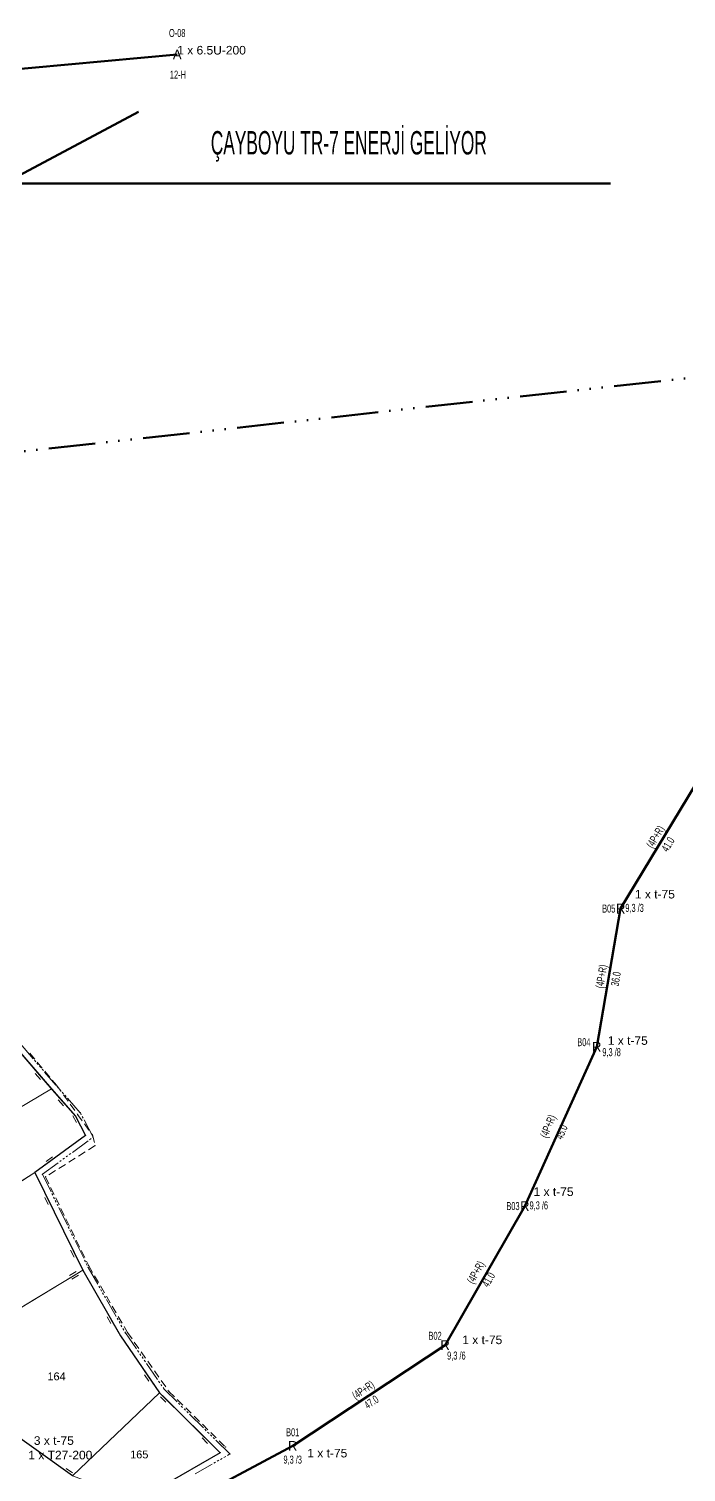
# Model space of a CAD drawing. Header units: millimetres. Extents: x 614452 to 616952, y 4151662 to 4153442.
# Drawn here: x 616146.8 to 616315.3, y 4152140 to 4152509.7 of the extents above; entities that cross this region are included whole.
import ezdxf
from ezdxf.enums import TextEntityAlignment as Align
from ezdxf.xclip import XClip

# ---------------------------------------------------------------- set-up
doc = ezdxf.new("R2010")
doc.units = ezdxf.units.MM
doc.header["$XCLIPFRAME"] = 2
doc.linetypes.add('ACAD_ISO14W100', pattern=[24, 12, -3, 0, -3, 0, -3, 0, -3])
for name, color, linetype, lineweight in [('01_UYGALAN_TARAMA', 26, 'Continuous', 20), ('02_ADA_ALN_YENI', 7, 'Continuous', 30), ('03_PARSEL_ALN_ESKI', 18, 'Continuous', 0), ('03_PARSEL_ALN_YENI', 171, 'Continuous', 0), ('03_PARSEL_NO_ESKI', 5, 'Continuous', 0), ('03_PARSEL_SNR_YENI', 5, 'Continuous', 0), ('06_DETAY_SNR_PAFTA', 26, 'Continuous', 0), ('07_SNRTIP_GECERLI', 30, 'Continuous', 0), ('07_SNRTIP_SABIT', 18, 'Continuous', 0), ('DIREK_AG_MEVCUT', 120, 'Continuous', 25), ('DIREK_ENH_MEVCUT', 6, 'Continuous', 25), ('HAT_AG_HAVAI_BYSK', 3, 'Continuous', 50), ('HAT_AG_HAVAI_MEVCUT', 126, 'Continuous', 50), ('HAT_ENH_HAVAI_MEVCUT', 6, 'Continuous', 70), ('NOKTA_DETAY_YENI', 171, 'Continuous', 0), ('NOKTA_PARSEL_YENI', 30, 'Continuous', 0), ('TRAFO_BOLGE_TUM', 254, 'ACAD_ISO14W100', 70)]:
    doc.layers.add(name, color=color, linetype=linetype, lineweight=lineweight)
doc.layers.add('Unknown_Point_Feature', color=7, linetype='Continuous')
doc.styles.add('Direk', font='B_CAD')
doc.styles.get("Standard").update_dxf_attribs({"font": 'Arial'})

# ---------------------------------------------------------------- blocks, each defined once
blk = doc.blocks.new('fggg')
at = {"layer": '01_UYGALAN_TARAMA', "color": 252}
for p, q in [((616144.67, 4152249.68, 0.95), (616147.93, 4152245.89, 0.95)), ((616148.26, 4152245.51, 0.95), (616148.59, 4152245.13, 0.95)), ((616148.91, 4152244.76, 0.95), (616149.24, 4152244.38, 0.95)), ((616149.57, 4152244, 0.95), (616149.89, 4152243.62, 0.95)), ((616150.22, 4152243.24, 0.95), (616150.55, 4152242.86, 0.95)), ((616150.87, 4152242.48, 0.95), (616153.76, 4152239.13, 0.95)), ((616154.38, 4152238.42, 0.95), (616154.05, 4152238.8, 0.95)), ((616155.05, 4152237.67, 0.95), (616154.71, 4152238.05, 0.95)), ((616155.71, 4152236.93, 0.95), (616155.38, 4152237.3, 0.95)), ((616156.37, 4152236.18, 0.95), (616156.04, 4152236.55, 0.95)), ((616160.01, 4152232.05, 0.95), (616156.7, 4152235.8, 0.95)), ((616160.27, 4152231.55, 0.95), (616160.04, 4152231.99, 0.95)), ((616160.74, 4152230.66, 0.95), (616160.51, 4152231.11, 0.95)), ((616163.29, 4152225.79, 0.95), (616160.97, 4152230.22, 0.95)), ((616157.98, 4152221.91, 0.95), (616162.01, 4152224.86, 0.95)), ((616162.41, 4152225.15, 0.95), (616162.82, 4152225.45, 0.95)), ((616163.22, 4152225.74, 0.95), (616163.29, 4152225.79, 0.95)), ((616156.36, 4152220.73, 0.95), (616156.76, 4152221.02, 0.95)), ((616157.17, 4152221.32, 0.95), (616157.57, 4152221.61, 0.95)), ((616150.31, 4152216.3, 0.95), (616154.34, 4152219.25, 0.95)), ((616154.75, 4152219.54, 0.95), (616155.15, 4152219.84, 0.95)), ((616155.55, 4152220.13, 0.95), (616155.96, 4152220.43, 0.95)), ((616150.31, 4152216.3, 0.95), (616152.51, 4152211.81, 0.95)), ((616152.73, 4152211.36, 0.95), (616152.95, 4152210.91, 0.95)), ((616153.17, 4152210.46, 0.95), (616153.39, 4152210.02, 0.95)), ((616153.61, 4152209.57, 0.95), (616153.83, 4152209.12, 0.95)), ((616154.05, 4152208.67, 0.95), (616154.27, 4152208.22, 0.95)), ((616154.49, 4152207.77, 0.95), (616156.7, 4152203.28, 0.95)), ((616156.92, 4152202.83, 0.95), (616157.14, 4152202.39, 0.95)), ((616157.36, 4152201.94, 0.95), (616157.58, 4152201.49, 0.95)), ((616157.8, 4152201.04, 0.95), (616158.02, 4152200.59, 0.95)), ((616158.24, 4152200.14, 0.95), (616158.46, 4152199.69, 0.95)), ((616158.68, 4152199.24, 0.95), (616160.88, 4152194.76, 0.95)), ((616161.1, 4152194.31, 0.95), (616161.32, 4152193.86, 0.95)), ((616161.55, 4152193.41, 0.95), (616161.77, 4152192.96, 0.95)), ((616161.99, 4152192.51, 0.95), (616162.02, 4152192.45, 0.95)), ((616162.02, 4152192.45, 0.95), (616164.5, 4152188.1, 0.95)), ((616164.74, 4152187.67, 0.95), (616164.99, 4152187.24, 0.95)), ((616165.24, 4152186.8, 0.95), (616165.49, 4152186.37, 0.95)), ((616165.74, 4152185.93, 0.95), (616165.98, 4152185.5, 0.95)), ((616166.23, 4152185.06, 0.95), (616166.48, 4152184.63, 0.95)), ((616166.73, 4152184.2, 0.95), (616169.21, 4152179.85, 0.95)), ((616169.45, 4152179.42, 0.95), (616169.7, 4152178.98, 0.95)), ((616169.95, 4152178.55, 0.95), (616170.2, 4152178.12, 0.95)), ((616170.44, 4152177.68, 0.95), (616170.69, 4152177.25, 0.95)), ((616170.94, 4152176.81, 0.95), (616171.19, 4152176.38, 0.95)), ((616171.44, 4152175.94, 0.95), (616171.59, 4152175.67, 0.95)), ((616171.59, 4152175.67, 0.95), (616174.42, 4152171.55, 0.95)), ((616174.71, 4152171.13, 0.95), (616174.99, 4152170.72, 0.95)), ((616175.27, 4152170.31, 0.95), (616175.56, 4152169.9, 0.95)), ((616175.84, 4152169.49, 0.95), (616176.12, 4152169.07, 0.95)), ((616176.41, 4152168.66, 0.95), (616176.69, 4152168.25, 0.95)), ((616176.97, 4152167.84, 0.95), (616179.8, 4152163.72, 0.95)), ((616180.08, 4152163.3, 0.95), (616180.37, 4152162.89, 0.95)), ((616180.65, 4152162.48, 0.95), (616180.93, 4152162.07, 0.95)), ((616181.22, 4152161.65, 0.95), (616181.49, 4152161.26, 0.95)), ((616184.82, 4152157.98, 0.95), (616181.49, 4152161.26, 0.95)), ((616185.53, 4152157.28, 0.95), (616185.17, 4152157.63, 0.95)), ((616186.24, 4152156.57, 0.95), (616185.88, 4152156.93, 0.95)), ((616186.95, 4152155.87, 0.95), (616186.6, 4152156.22, 0.95)), ((616187.66, 4152155.17, 0.95), (616187.31, 4152155.52, 0.95)), ((616191.58, 4152151.31, 0.95), (616188.02, 4152154.82, 0.95)), ((616192.29, 4152150.61, 0.95), (616191.94, 4152150.96, 0.95)), ((616193, 4152149.9, 0.95), (616192.65, 4152150.26, 0.95)), ((616193.72, 4152149.2, 0.95), (616193.36, 4152149.55, 0.95)), ((616194.43, 4152148.5, 0.95), (616194.07, 4152148.85, 0.95)), ((616198.35, 4152144.64, 0.95), (616194.79, 4152148.15, 0.95)), ((616195.97, 4152143.27, 0.95), (616196.41, 4152143.52, 0.95)), ((616196.84, 4152143.77, 0.95), (616197.27, 4152144.02, 0.95)), ((616197.71, 4152144.27, 0.95), (616198.35, 4152144.64, 0.95)), ((616189.47, 4152139.53, 0.95), (616193.8, 4152142.03, 0.95)), ((616194.24, 4152142.28, 0.95), (616194.67, 4152142.52, 0.95)), ((616195.11, 4152142.77, 0.95), (616195.54, 4152143.02, 0.95))]:
    blk.add_line(p, q, dxfattribs=at)
for p in [(616153.76, 4152239.13, 638.23), (616153.76, 4152239.13, 638.23), (616160.01, 4152232.05, 638.16), (616160.01, 4152232.05, 638.16), (616163.29, 4152225.79, 638.2), (616163.29, 4152225.79, 638.2), (616150.31, 4152216.3, 637.56), (616150.31, 4152216.3, 637.56), (616162.02, 4152192.45, 637.57), (616162.02, 4152192.45, 637.57), (616171.59, 4152175.67, 637.39), (616171.59, 4152175.67, 637.39), (616181.49, 4152161.26, 637.64), (616181.49, 4152161.26, 637.64), (616198.35, 4152144.64, 637.61), (616198.35, 4152144.64, 637.61)]:
    blk.add_point(p, dxfattribs=at)
at = {"layer": '02_ADA_ALN_YENI', "color": 252}
for points in [[(616143.58, 4152248.65, 0), (616152.63, 4152238.14, 0), (616158.77, 4152231.19, 0), (616161.36, 4152226.24, 0), (616148.4, 4152216.77, 0), (616160.69, 4152191.74, 0), (616170.32, 4152174.87, 0), (616180.33, 4152160.29, 0), (616195.89, 4152144.96, 0), (616180.7, 4152136.22, 0)], [(616158.02, 4152139.08, 0), (616140.61, 4152151.54, 0)]]:
    blk.add_polyline3d(points, dxfattribs=at)
at = {"layer": '03_PARSEL_ALN_ESKI', "color": 252}
for p in [(616154.23, 4152164.52), (616175.42, 4152144.52)]:
    blk.add_point(p, dxfattribs=at)
at = {"layer": '03_PARSEL_ALN_YENI', "color": 252}
for points in [[(616152.63, 4152238.14, 0), (616071.75, 4152190.2, 0), (616063.77, 4152192.58, 0), (616040.08, 4152197.65, 0), (616035.38, 4152199.17, 0), (616032.46, 4152199.85, 0), (616120.28, 4152265.64, 0), (616127.99, 4152263.64, 0), (616143.58, 4152248.65, 0), (616152.63, 4152238.14, 0)], [(616095.4, 4152181.6, 0), (616087.34, 4152185.55, 0), (616071.75, 4152190.2, 0), (616152.63, 4152238.14, 0), (616158.77, 4152231.19, 0), (616161.36, 4152226.24, 0), (616148.4, 4152216.77, 0), (616131.96, 4152206.19, 0), (616116.2, 4152200.25, 0), (616095.4, 4152181.6, 0)], [(616160.69, 4152191.74, 0), (616128.45, 4152172.3, 0), (616116.2, 4152200.25, 0), (616131.96, 4152206.19, 0), (616148.4, 4152216.77, 0), (616160.69, 4152191.74, 0)], [(616180.33, 4152160.29, 0), (616158.02, 4152139.08, 0), (616140.61, 4152151.54, 0), (616143.54, 4152155.11, 0), (616128.45, 4152172.3, 0), (616160.69, 4152191.74, 0), (616170.32, 4152174.87, 0), (616180.33, 4152160.29, 0)], [(616195.89, 4152144.96, 0), (616180.7, 4152136.22, 0), (616173.57, 4152134.8, 0), (616167.04, 4152135.75, 0), (616158.02, 4152139.08, 0), (616180.33, 4152160.29, 0), (616195.89, 4152144.96, 0)]]:
    blk.add_polyline3d(points, close=True, dxfattribs=at)
at = {"layer": '03_PARSEL_SNR_YENI', "color": 252}
for p, q in [((616149.56, 4152241.71, 0.95), (616143.58, 4152248.65, 0.95)), ((616149.78, 4152240.59, 0.95), (616148.48, 4152242.1, 0.95)), ((616152.82, 4152237.92, 0.95), (616149.56, 4152241.71, 0.95)), ((616155.45, 4152234.94, 0.95), (616152.82, 4152237.92, 0.95)), ((616155.7, 4152233.82, 0.95), (616154.37, 4152235.32, 0.95)), ((616158.77, 4152231.19, 0.95), (616155.45, 4152234.94, 0.95)), ((616159.01, 4152229.52, 0.95), (616158.08, 4152231.29, 0.95)), ((616159.04, 4152230.67, 0.95), (616158.77, 4152231.19, 0.95)), ((616161.36, 4152226.24, 0.95), (616159.04, 4152230.67, 0.95)), ((616152.44, 4152219.72, 0.95), (616160.51, 4152225.62, 0.95)), ((616160.51, 4152225.62, 0.95), (616161.36, 4152226.24, 0.95)), ((616148.4, 4152216.77, 0.95), (616152.44, 4152219.72, 0.95)), ((616151.3, 4152219.58, 0.95), (616152.92, 4152220.76, 0.95)), ((616148.4, 4152216.77, 0.95), (616144.2, 4152214.06, 0.95)), ((616151.88, 4152209.7, 0.95), (616148.4, 4152216.77, 0.95)), ((616151.81, 4152208.55, 0.95), (616150.93, 4152210.35, 0.95)), ((616154.08, 4152205.21, 0.95), (616151.88, 4152209.7, 0.95)), ((616158.49, 4152196.23, 0.95), (616154.08, 4152205.21, 0.95)), ((616158.42, 4152195.09, 0.95), (616157.54, 4152196.88, 0.95)), ((616160.69, 4152191.74, 0.95), (616158.49, 4152196.23, 0.95)), ((616158.42, 4152190.38, 0.95), (616160.69, 4152191.74, 0.95)), ((616162.89, 4152187.9, 0.95), (616160.69, 4152191.74, 0.95)), ((616145.58, 4152182.63, 0.95), (616154.14, 4152187.79, 0.95)), ((616154.14, 4152187.79, 0.95), (616158.42, 4152190.38, 0.95)), ((616157.28, 4152190.34, 0.95), (616158.99, 4152191.37, 0.95)), ((616157.86, 4152189.38, 0.95), (616159.57, 4152190.41, 0.95)), ((616167.84, 4152179.21, 0.95), (616162.89, 4152187.9, 0.95)), ((616167.85, 4152178.07, 0.95), (616166.86, 4152179.8, 0.95)), ((616170.32, 4152174.87, 0.95), (616167.84, 4152179.21, 0.95)), ((616171.84, 4152172.66, 0.95), (616170.32, 4152174.87, 0.95)), ((616177.5, 4152164.41, 0.95), (616171.84, 4152172.66, 0.95)), ((616177.6, 4152163.27, 0.95), (616176.47, 4152164.92, 0.95)), ((616180.33, 4152160.29, 0.95), (616177.5, 4152164.41, 0.95)), ((616181.65, 4152159, 0.95), (616180.33, 4152160.29, 0.95)), ((616181.96, 4152157.89, 0.95), (616180.54, 4152159.3, 0.95)), ((616185.21, 4152155.49, 0.95), (616181.65, 4152159, 0.95)), ((616192.33, 4152148.47, 0.95), (616185.21, 4152155.49, 0.95)), ((616144.67, 4152148.63, 0.95), (616152.81, 4152142.81, 0.95)), ((616192.64, 4152147.36, 0.95), (616191.22, 4152148.77, 0.95)), ((616195.89, 4152144.96, 0.95), (616192.33, 4152148.47, 0.95)), ((616185.04, 4152138.71, 0.95), (616193.7, 4152143.7, 0.95)), ((616193.7, 4152143.7, 0.95), (616195.89, 4152144.96, 0.95)), ((616152.81, 4152142.81, 0.95), (616156.87, 4152139.91, 0.95)), ((616156.39, 4152140.95, 0.95), (616158.01, 4152139.78, 0.95))]:
    blk.add_line(p, q, dxfattribs=at)
for p in [(616152.82, 4152237.92, 638.23), (616152.82, 4152237.92, 638.23), (616158.77, 4152231.19, 638.16), (616158.77, 4152231.19, 638.16), (616161.36, 4152226.24, 638.2), (616161.36, 4152226.24, 638.2), (616148.4, 4152216.77, 637.56), (616148.4, 4152216.77, 637.56), (616148.4, 4152216.77, 637.56), (616160.69, 4152191.74, 637.57), (616160.69, 4152191.74, 637.57), (616160.69, 4152191.74, 637.57), (616170.32, 4152174.87, 637.39), (616170.32, 4152174.87, 637.39), (616180.33, 4152160.29, 637.64), (616180.33, 4152160.29, 637.64), (616195.89, 4152144.96, 637.61), (616195.89, 4152144.96, 637.61)]:
    blk.add_point(p, dxfattribs=at)
at = {"layer": '06_DETAY_SNR_PAFTA', "color": 252}
for p, q in [((616147.06, 4152247.33, 0.95), (616148.34, 4152245.79, 0.95)), ((616148.98, 4152245.02, 0.95), (616150.26, 4152243.49, 0.95)), ((616150.91, 4152242.72, 0.95), (616152.19, 4152241.18, 0.95)), ((616152.83, 4152240.41, 0.95), (616153.94, 4152239.08, 0.95)), ((616153.94, 4152239.08, 0.95), (616155.12, 4152237.46, 0.95)), ((616155.7, 4152236.65, 0.95), (616156.88, 4152235.03, 0.95)), ((616157.46, 4152234.22, 0.95), (616158.64, 4152232.6, 0.95)), ((616159.22, 4152231.79, 0.95), (616159.33, 4152231.64, 0.95)), ((616159.33, 4152231.64, 0.95), (616160.5, 4152230.01, 0.95)), ((616161.08, 4152229.2, 0.95), (616162.24, 4152227.58, 0.95)), ((616162.83, 4152226.76, 0.95), (616163.12, 4152226.36, 0.95)), ((616163.12, 4152226.36, 0.95), (616163.62, 4152224.42, 0.95)), ((616161.28, 4152222.02, 0.95), (616159.59, 4152220.96, 0.95)), ((616163.82, 4152223.62, 0.95), (616162.13, 4152222.55, 0.95)), ((616156.2, 4152218.83, 0.95), (616154.51, 4152217.77, 0.95)), ((616158.74, 4152220.43, 0.95), (616157.05, 4152219.37, 0.95)), ((616151.12, 4152215.64, 0.95), (616151.11, 4152215.64, 0.95)), ((616151.11, 4152215.64, 0.95), (616151.98, 4152213.84, 0.95)), ((616153.66, 4152217.24, 0.95), (616151.97, 4152216.18, 0.95)), ((616152.42, 4152212.94, 0.95), (616153.29, 4152211.14, 0.95)), ((616153.73, 4152210.24, 0.95), (616154.6, 4152208.44, 0.95)), ((616155.04, 4152207.54, 0.95), (616155.91, 4152205.74, 0.95)), ((616156.35, 4152204.84, 0.95), (616157.22, 4152203.04, 0.95)), ((616157.66, 4152202.14, 0.95), (616158.53, 4152200.35, 0.95)), ((616158.97, 4152199.45, 0.95), (616159.84, 4152197.65, 0.95)), ((616160.28, 4152196.75, 0.95), (616161.16, 4152194.95, 0.95)), ((616161.59, 4152194.05, 0.95), (616162.17, 4152192.86, 0.95)), ((616162.17, 4152192.86, 0.95), (616163.17, 4152191.13, 0.95)), ((616163.68, 4152190.27, 0.95), (616164.68, 4152188.54, 0.95)), ((616165.19, 4152187.68, 0.95), (616166.19, 4152185.95, 0.95)), ((616166.69, 4152185.08, 0.95), (616167.7, 4152183.35, 0.95)), ((616168.2, 4152182.49, 0.95), (616169.21, 4152180.76, 0.95)), ((616169.71, 4152179.9, 0.95), (616170.72, 4152178.17, 0.95)), ((616171.22, 4152177.3, 0.95), (616172.12, 4152175.75, 0.95)), ((616172.12, 4152175.75, 0.95), (616173.27, 4152174.12, 0.95)), ((616173.85, 4152173.3, 0.95), (616175, 4152171.66, 0.95)), ((616175.58, 4152170.85, 0.95), (616176.73, 4152169.21, 0.95)), ((616177.3, 4152168.39, 0.95), (616178.45, 4152166.76, 0.95)), ((616179.03, 4152165.94, 0.95), (616180.18, 4152164.3, 0.95)), ((616180.75, 4152163.49, 0.95), (616181.91, 4152161.85, 0.95)), ((616182.48, 4152161.03, 0.95), (616182.74, 4152160.67, 0.95)), ((616182.74, 4152160.67, 0.95), (616184.16, 4152159.27, 0.95)), ((616184.88, 4152158.56, 0.95), (616186.3, 4152157.16, 0.95)), ((616187.02, 4152156.46, 0.95), (616188.44, 4152155.06, 0.95)), ((616189.16, 4152154.36, 0.95), (616190.58, 4152152.96, 0.95)), ((616191.3, 4152152.26, 0.95), (616192.72, 4152150.85, 0.95)), ((616193.43, 4152150.15, 0.95), (616194.86, 4152148.75, 0.95)), ((616195.57, 4152148.05, 0.95), (616197, 4152146.65, 0.95))]:
    blk.add_line(p, q, dxfattribs=at)
for p in [(616153.94, 4152239.08, 638.48), (616153.94, 4152239.08, 638.48), (616159.33, 4152231.64, 638.51), (616159.33, 4152231.64, 638.51), (616163.12, 4152226.36, 638.22), (616163.12, 4152226.36, 638.22), (616163.82, 4152223.62, 638.83), (616163.82, 4152223.62, 638.83), (616151.11, 4152215.64, 638.15), (616151.11, 4152215.64, 638.15), (616162.17, 4152192.86, 638.45), (616162.17, 4152192.86, 638.45), (616172.12, 4152175.75, 638.25), (616172.12, 4152175.75, 638.25), (616182.74, 4152160.67, 638.19), (616182.74, 4152160.67, 638.19), (616197.24, 4152146.41, 637.61)]:
    blk.add_point(p, dxfattribs=at)
at = {"layer": '07_SNRTIP_GECERLI', "color": 252}
for points in [[(616071.75, 4152190.2, 0), (616152.63, 4152238.14, 638.23)], [(616180.33, 4152160.29, 637.64), (616158.02, 4152139.08, 635.34)]]:
    blk.add_polyline3d(points, dxfattribs=at)
at = {"layer": '07_SNRTIP_SABIT', "color": 252}
for points in [[(616120.28, 4152265.64, 0), (616127.99, 4152263.64, 638.4), (616143.58, 4152248.65, 638.22), (616152.63, 4152238.14, 638.23)], [(616161.36, 4152226.24, 638.2), (616158.77, 4152231.19, 638.16), (616152.63, 4152238.14, 638.23)], [(616148.4, 4152216.77, 637.56), (616161.36, 4152226.24, 638.2)], [(616116.2, 4152200.25, 634.29), (616131.96, 4152206.19, 636.93), (616148.4, 4152216.77, 637.56)], [(616148.4, 4152216.77, 637.56), (616160.69, 4152191.74, 637.57)], [(616128.45, 4152172.3, 635.17), (616160.69, 4152191.74, 637.57)], [(616160.69, 4152191.74, 637.57), (616170.32, 4152174.87, 637.39), (616180.33, 4152160.29, 637.64)], [(616195.89, 4152144.96, 637.61), (616180.33, 4152160.29, 637.64)], [(616140.61, 4152151.54, 634.75), (616158.02, 4152139.08, 635.34)], [(616180.7, 4152136.22, 636.88), (616195.89, 4152144.96, 637.61)]]:
    blk.add_polyline3d(points, dxfattribs=at)
at = {"layer": 'NOKTA_DETAY_YENI', "color": 252}
for p in [(616153.94, 4152239.08, 638.48), (616159.33, 4152231.64, 638.51), (616163.12, 4152226.36, 638.22), (616163.82, 4152223.62, 638.83), (616151.11, 4152215.64, 638.15), (616162.17, 4152192.86, 638.45), (616172.12, 4152175.75, 638.25), (616182.74, 4152160.67, 638.19), (616197.24, 4152146.41, 637.61)]:
    blk.add_point(p, dxfattribs=at)
at = {"layer": 'NOKTA_PARSEL_YENI', "color": 252}
for p in [(616152.63, 4152238.14), (616158.77, 4152231.19, 638.16), (616161.36, 4152226.24, 638.2), (616148.4, 4152216.77, 637.56), (616160.69, 4152191.74, 637.57), (616170.32, 4152174.87, 637.39), (616180.33, 4152160.29, 637.64), (616195.89, 4152144.96, 637.61)]:
    blk.add_point(p, dxfattribs=at)
at = {"layer": '03_PARSEL_NO_ESKI', "color": 252}
for s, p in [('164', (616151.6, 4152163.52)), ('165', (616172.8, 4152143.52))]:
    blk.add_text(s, height=2, dxfattribs=at).set_placement(p)

msp = doc.modelspace()

# ---------------------------------------------------------------- linework, layer by layer
at = {"color": 1, "lineweight": 53}
msp.add_lwpolyline([(616174.95, 4152488.46), (616140.47, 4152470.12), (616295.86, 4152470.12)], dxfattribs=at)
at = {"layer": 'HAT_AG_HAVAI_BYSK'}
msp.add_line((616214.45, 4152146.7), (616173.55, 4152124.97), dxfattribs=at)
at = {"layer": 'HAT_AG_HAVAI_MEVCUT'}
for p, q in [((616298.48, 4152284.34), (616319.52, 4152319.2)), ((616292.35, 4152248.95), (616298.48, 4152284.34)), ((616273.93, 4152208.14), (616292.35, 4152248.95)), ((616253.51, 4152172.53), (616273.93, 4152208.14)), ((616214.45, 4152146.7), (616253.51, 4152172.53))]:
    msp.add_line(p, q, dxfattribs=at)
at = {"layer": 'HAT_ENH_HAVAI_MEVCUT'}
msp.add_line((616184.85, 4152503.14), (616052.03, 4152491.01), dxfattribs=at)
at = {"layer": 'TRAFO_BOLGE_TUM', "flags": 128}
msp.add_lwpolyline([(616051.11, 4152028.74), (616051.1, 4152028.73), (616017.64, 4152078.78), (616017.43, 4152079.12), (616017.21, 4152079.6), (616017.19, 4152079.59), (615938.92, 4152247.83), (615938.72, 4152248.31), (615938.45, 4152249.32), (615938.44, 4152249.5), (615938.42, 4152249.5), (615920.91, 4152370.5), (615920.85, 4152371.36), (615920.94, 4152372.4), (615921.21, 4152373.41), (615921.65, 4152374.36), (615922.25, 4152375.21), (615922.99, 4152375.95), (615923.85, 4152376.55), (615924.79, 4152377), (615925.8, 4152377.27), (615926.19, 4152377.3), (615926.19, 4152377.32), (616596.62, 4152451.18), (616597.28, 4152451.22), (616598.32, 4152451.12), (616599.33, 4152450.85), (616600.28, 4152450.41), (616601.14, 4152449.81), (616601.88, 4152449.07), (616602.48, 4152448.22), (616602.92, 4152447.27), (616603.19, 4152446.26), (616603.28, 4152445.22), (616603.19, 4152444.17), (616602.92, 4152443.16), (616602.48, 4152442.22), (616602.23, 4152441.87), (616602.25, 4152441.85), (616559.03, 4152377.95), (616558.66, 4152377.46), (616558.38, 4152377.19), (616558.4, 4152377.17), (616272.35, 4152077.4), (616271.87, 4152076.95), (616271.01, 4152076.35), (616270.07, 4152075.91), (616270, 4152075.89), (616270, 4152075.88), (616074.15, 4152007.04), (616073.2, 4152006.79), (616072.16, 4152006.7), (616071.12, 4152006.79), (616070.11, 4152007.06), (616069.16, 4152007.51), (616068.3, 4152008.11), (616067.56, 4152008.85), (616067.54, 4152008.87), (616067.54, 4152008.87), (616051.47, 4152028.23), (616051.11, 4152028.74), (616051.11, 4152028.74)], dxfattribs=at)

# ---------------------------------------------------------------- block references
ref = msp.add_blockref('fggg', (0, 0))
XClip(ref).set_block_clipping_path([(615240.7433106549, 4153442.5), (615240.7433106545, 4152542.5), (614452.5, 4152542.5), (614452.5, 4151662.5), (616764.340303037, 4151662.5), (616764.340303037, 4152542.5), (616327.5, 4152542.5), (616327.5, 4153442.5)])

# ---------------------------------------------------------------- texts
at = {"layer": 'DIREK_AG_MEVCUT', "width": 0.53}
for s, p in [('B05', (616295.44, 4152284.35)), ('9,3 /3', (616302.06, 4152284.53)), ('B04', (616289.06, 4152250.13)), ('9,3 /8', (616296.17, 4152247.57)), ('B03', (616270.9, 4152208.15)), ('9,3 /6', (616277.51, 4152208.32)), ('B02', (616250.94, 4152174.92)), ('9,3 /6', (616256.39, 4152169.85)), ('B01', (616214.45, 4152150.2)), ('9,3 /3', (616214.45, 4152143.2))]:
    msp.add_text(s, height=2.05, dxfattribs=at).set_placement(p, align=Align.MIDDLE_CENTER)
at = {"layer": 'DIREK_AG_MEVCUT', "style": 'Direk'}
for p in [(616298.48, 4152284.34), (616292.35, 4152248.95), (616273.93, 4152208.14), (616253.51, 4152172.53), (616214.45, 4152146.7)]:
    msp.add_text('R', height=2.5, dxfattribs=at).set_placement(p, align=Align.MIDDLE_CENTER)
at = {"layer": 'DIREK_ENH_MEVCUT', "linetype": 'ByBlock', "width": 0.53}
for s, p in [('O-08', (616184.85, 4152508.64)), ('12-H', (616185.04, 4152497.97))]:
    msp.add_text(s, height=2.05, dxfattribs=at).set_placement(p, align=Align.MIDDLE_CENTER)
at = {"layer": 'DIREK_ENH_MEVCUT', "linetype": 'ByBlock', "style": 'Direk'}
msp.add_text('A', height=2.5, dxfattribs=at).set_placement((616184.85, 4152503.14), align=Align.MIDDLE_CENTER)
at = {"layer": 'DIREK_ENH_MEVCUT', "color": 1, "linetype": 'ByBlock', "width": 0.53}
msp.add_text('ÇAYBOYU TR-7 ENERJİ GELİYOR', height=5.9915, dxfattribs=at).set_placement((616228.83, 4152480.52), align=Align.MIDDLE_CENTER)
at = {"layer": 'HAT_AG_HAVAI_MEVCUT', "lineweight": 30, "width": 0.53}
for rotation, p in [(58.8861, (616308.27, 4152302.21, 308159.76)), (80.1779, (616294.57, 4152266.79, 308149.24)), (67.1814, (616280.8, 4152228.19, 308144.97)), (60.0422, (616262.25, 4152190.66, 308136.61)), (34.0951, (616233.08, 4152160.19, 308126.38))]:
    msp.add_text('(4P+R)', height=2.05, rotation=rotation, dxfattribs=at).set_placement(p, align=Align.CENTER)
for s, rotation, p in [('41.0', 58.8861, (616309.73, 4152301.33, 308159.76)), ('36.0', 80.1779, (616296.25, 4152266.5, 308149.24)), ('45.0', 67.1814, (616282.37, 4152227.53, 308144.97)), ('41.0', 60.0422, (616263.73, 4152189.81, 308136.61)), ('47.0', 34.0951, (616234.03, 4152158.78, 308126.38))]:
    msp.add_text(s, height=2.05, rotation=rotation, dxfattribs=at).set_placement(p, align=Align.TOP_CENTER)
at = {"layer": 'Unknown_Point_Feature', "color": 0}
for s, p in [('1 x 6.5U-200', (616184.85, 4152503.13)), ('1 x t-75', (616302.14, 4152286.94)), ('1 x t-75', (616295.19, 4152249.45)), ('1 x t-75', (616276.17, 4152210.72)), ('1 x t-75', (616257.9, 4152172.78)), ('3 x t-75', (616148.11, 4152146.98)), ('1 x T27-200', (616146.7, 4152143.27)), ('1 x t-75', (616218.19, 4152143.76))]:
    msp.add_text(s, height=2.2, dxfattribs=at).set_placement(p)

doc.saveas('drawing.dxf')
